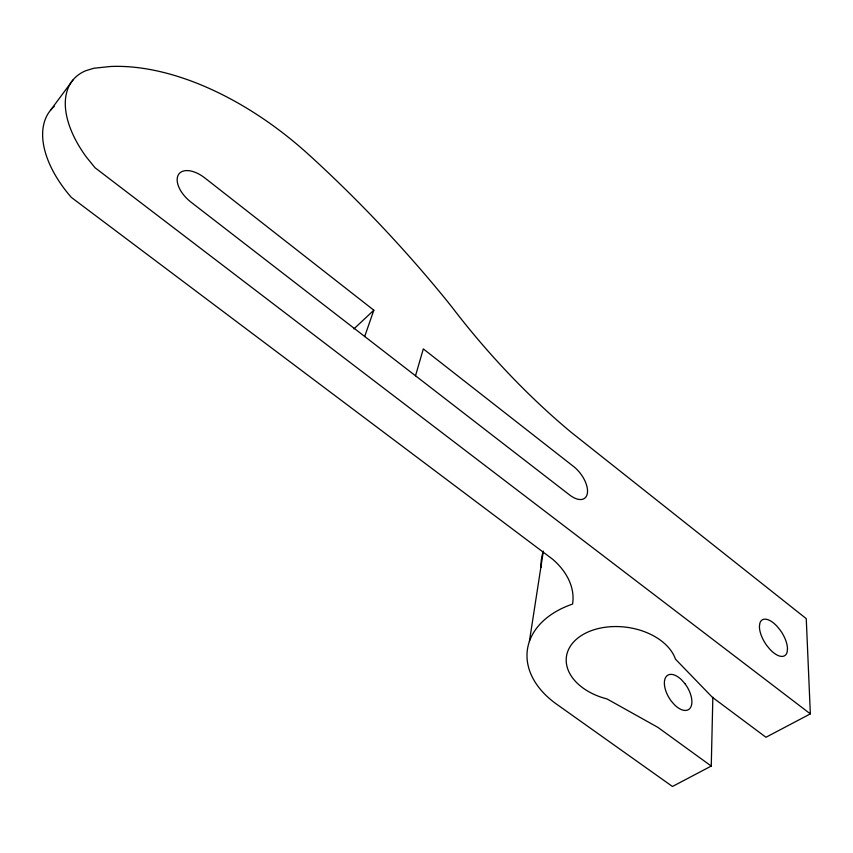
<?xml version="1.0" encoding="UTF-8"?>
<svg xmlns="http://www.w3.org/2000/svg" width="853" height="853" viewBox="0 0 853 853"><rect width="100%" height="100%" fill="white"/><g stroke="black" fill="none" stroke-linecap="round" stroke-linejoin="round"><path stroke-width="1.28" d="M54.24 106.401A99.428 56.415 39.5 0 0 71.353 197.416L552.701 559.28A76.717 53.366 11.3 0 1 572.566 604.084A95.813 63.89 7.3 0 0 555.9 703.672L672.452 786.487L711.253 766.058L712.852 697.242M529.393 641.445L543.361 551.113A89.618 63.335 6.5 0 0 541.026 567.373M415.507 375.8L423.312 348.909L573.664 466.57A21.858 11.42 53.3 0 1 587.418 493.045A21.858 11.42 53.3 0 1 569.676 495.017L190.912 202.076A24.705 13.733 41.6 0 1 178.362 174.812A24.705 13.733 41.6 0 1 204.795 177.925L373.838 310.204L364.668 336.551M50.594 110.165L72.953 80.022M353.91 328.874L373.838 310.204M810.35 713.886L95.003 167.721L86.206 156.845A101.219 55.488 40 0 1 85.577 70.788L93.734 68.272L110.229 66.513A240.546 138.751 42.8 0 1 309.351 155.203L311.921 157.506A1617.874 1406.394 -11.9 0 1 447.91 301.994L452.719 308.072A344.196 146.545 49.6 0 0 570.924 432.108L806.256 618.649L810.35 713.886L765.962 737.259L712.308 697.242L675.469 659.156A55.658 37.095 7.3 0 0 617.839 626.571A55.658 37.095 7.3 0 0 566.467 656.384A55.658 37.095 7.3 0 0 606.941 698.906L657.887 727.374L711.253 766.058M787.49 648.547L787.127 652.108A21.133 9.873 57.7 0 1 770.12 649.559L766.666 645.369A21.133 9.873 57.7 0 1 759.415 626.699L759.863 623.202A21.133 9.873 57.7 0 1 776.838 626.049L780.207 630.143A21.133 9.873 57.7 0 1 787.49 648.547M684.98 683.711L681.696 679.958A20.088 10.556 58.9 0 0 665.415 677.847A20.088 10.556 58.9 0 0 671.258 701.081L674.616 704.919A20.088 10.556 58.9 0 0 690.855 706.956A20.088 10.556 58.9 0 0 684.98 683.711"/></g></svg>
